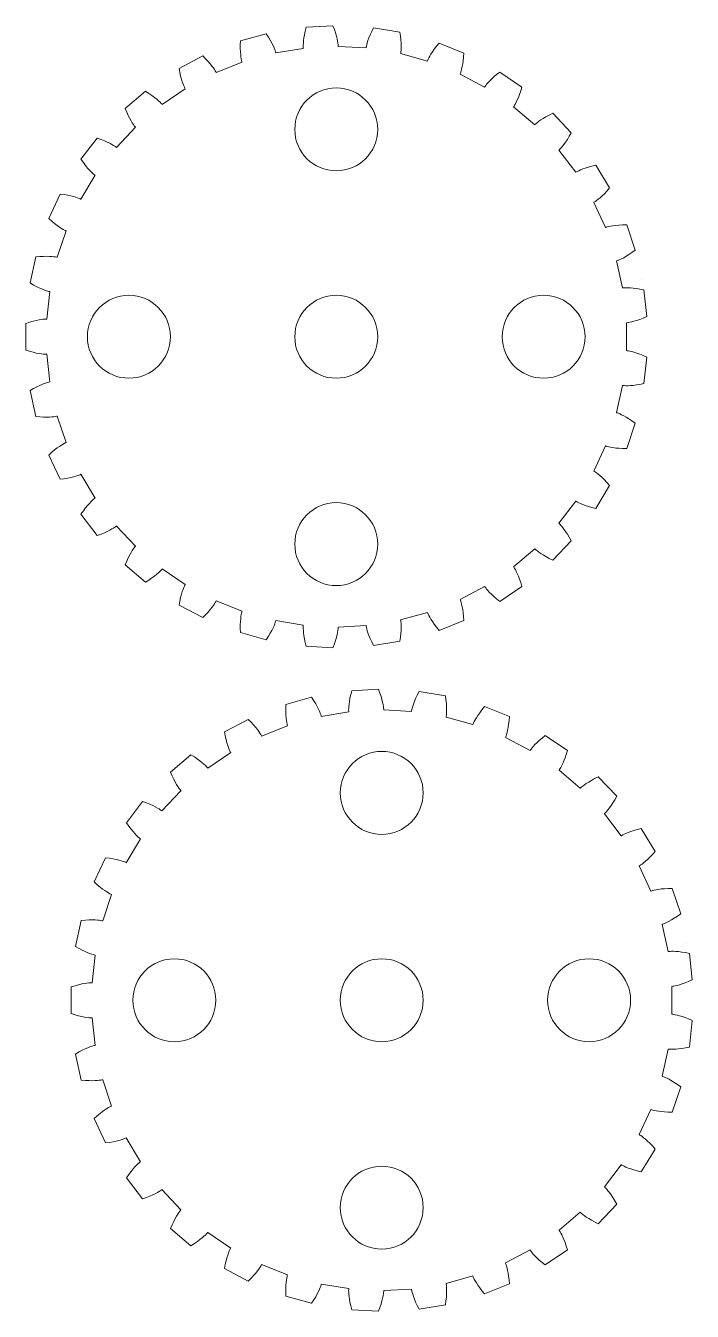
# Model space of a CAD drawing. Extents: x 2 to 290, y 2 to 418.
# Drawn here: x 37.8 to 70, y 55 to 117 of the extents above; entities that cross this region are included whole.
import ezdxf

# ---------------------------------------------------------------- set-up
doc = ezdxf.new("R2010")
doc.units = 0
doc.layers.add('layer 1', color=1, linetype='Continuous', lineweight=0)

msp = doc.modelspace()

# ---------------------------------------------------------------- linework, layer by layer
at = {"layer": 'layer 1', "lineweight": 0}
for p, q in [((49.429, 116.612), (48.187, 116.267)), ((49.536, 116.447), (49.429, 116.612)), ((49.429, 116.612), (49.429, 116.612)), ((51.249, 116.414), (51.276, 116.567)), ((51.276, 116.567), (51.313, 116.739)), ((51.313, 116.739), (51.362, 116.929)), ((52.65, 116.999), (51.362, 116.929)), ((51.362, 116.929), (51.362, 116.929)), ((52.719, 116.815), (52.65, 116.999)), ((52.65, 116.999), (52.65, 116.999)), ((52.774, 116.648), (52.719, 116.815)), ((52.818, 116.499), (52.774, 116.648)), ((54.384, 116.414), (54.444, 116.557)), ((54.444, 116.557), (54.517, 116.717)), ((54.517, 116.717), (54.606, 116.893)), ((54.606, 116.893), (54.606, 116.893)), ((55.878, 116.684), (54.606, 116.893)), ((55.906, 116.49), (55.878, 116.684)), ((55.878, 116.684), (55.878, 116.684)), ((48.18, 116.071), (48.187, 116.267)), ((48.181, 115.895), (48.18, 116.071)), ((48.187, 116.267), (48.187, 116.267)), ((49.626, 116.296), (49.536, 116.447)), ((49.701, 116.16), (49.626, 116.296)), ((49.761, 116.039), (49.701, 116.16)), ((49.807, 115.935), (49.761, 116.039)), ((51.213, 116.001), (51.214, 116.074)), ((51.214, 115.95), (51.213, 116.001)), ((51.214, 116.074), (51.22, 116.167)), ((51.216, 115.918), (51.214, 115.95)), ((51.22, 116.167), (51.231, 116.28)), ((51.231, 116.28), (51.249, 116.414)), ((52.85, 116.368), (52.818, 116.499)), ((52.874, 116.256), (52.85, 116.368)), ((52.889, 116.165), (52.874, 116.256)), ((52.898, 116.093), (52.889, 116.165)), ((52.903, 116.041), (52.898, 116.093)), ((52.905, 116.01), (52.903, 116.041)), ((52.905, 116), (52.905, 116.01)), ((54.244, 115.927), (52.905, 116)), ((54.244, 115.927), (54.245, 115.937)), ((54.245, 115.937), (54.25, 115.968)), ((54.25, 115.968), (54.26, 116.019)), ((54.26, 116.019), (54.277, 116.089)), ((54.277, 116.089), (54.303, 116.179)), ((54.303, 116.179), (54.338, 116.287)), ((54.338, 116.287), (54.384, 116.414)), ((55.924, 116.315), (55.906, 116.49)), ((55.934, 116.16), (55.924, 116.315)), ((55.938, 116.025), (55.934, 116.16)), ((55.937, 115.911), (55.938, 116.025)), ((57.535, 115.867), (57.641, 116.008)), ((57.641, 116.008), (57.765, 116.16)), ((57.765, 116.16), (57.765, 116.16)), ((58.963, 115.683), (57.765, 116.16)), ((46.367, 115.542), (45.228, 114.939)), ((46.507, 115.404), (46.367, 115.542)), ((46.367, 115.542), (46.367, 115.542)), ((46.628, 115.276), (46.507, 115.404)), ((48.188, 115.74), (48.181, 115.895)), ((48.198, 115.605), (48.188, 115.74)), ((48.212, 115.492), (48.198, 115.605)), ((48.227, 115.4), (48.212, 115.492)), ((48.241, 115.329), (48.227, 115.4)), ((48.253, 115.279), (48.241, 115.329)), ((49.842, 115.849), (49.807, 115.935)), ((49.867, 115.781), (49.842, 115.849)), ((49.883, 115.731), (49.867, 115.781)), ((49.891, 115.701), (49.883, 115.731)), ((49.893, 115.691), (49.891, 115.701)), ((51.216, 115.908), (49.893, 115.691)), ((51.216, 115.908), (51.216, 115.918)), ((55.912, 115.654), (55.914, 115.664)), ((57.204, 115.295), (55.912, 115.654)), ((55.914, 115.664), (55.92, 115.694)), ((55.92, 115.694), (55.926, 115.746)), ((55.926, 115.746), (55.932, 115.818)), ((55.932, 115.818), (55.937, 115.911)), ((57.208, 115.305), (57.219, 115.334)), ((57.219, 115.334), (57.24, 115.381)), ((57.24, 115.381), (57.272, 115.446)), ((57.272, 115.446), (57.316, 115.528)), ((57.316, 115.528), (57.374, 115.626)), ((57.374, 115.626), (57.446, 115.74)), ((57.446, 115.74), (57.535, 115.867)), ((58.929, 115.312), (58.948, 115.487)), ((58.948, 115.487), (58.963, 115.683)), ((58.963, 115.683), (58.963, 115.683)), ((45.264, 114.745), (45.228, 114.939)), ((45.228, 114.939), (45.228, 114.939)), ((45.302, 114.573), (45.264, 114.745)), ((46.73, 115.159), (46.628, 115.276)), ((46.814, 115.054), (46.73, 115.159)), ((46.882, 114.962), (46.814, 115.054)), ((46.935, 114.886), (46.882, 114.962)), ((46.974, 114.824), (46.935, 114.886)), ((46.999, 114.779), (46.974, 114.824)), ((47.014, 114.752), (46.999, 114.779)), ((47.019, 114.743), (47.014, 114.752)), ((48.264, 115.239), (47.019, 114.743)), ((48.261, 115.249), (48.253, 115.279)), ((48.264, 115.239), (48.261, 115.249)), ((57.204, 115.295), (57.208, 115.305)), ((58.779, 114.678), (58.791, 114.707)), ((58.791, 114.707), (58.808, 114.756)), ((58.808, 114.756), (58.83, 114.825)), ((58.83, 114.825), (58.854, 114.915)), ((58.854, 114.915), (58.88, 115.026)), ((58.88, 115.026), (58.905, 115.158)), ((58.905, 115.158), (58.929, 115.312)), ((60.54, 114.643), (60.694, 114.766)), ((60.694, 114.766), (60.694, 114.766)), ((61.761, 114.042), (60.694, 114.766)), ((45.342, 114.423), (45.302, 114.573)), ((45.382, 114.294), (45.342, 114.423)), ((45.419, 114.187), (45.382, 114.294)), ((45.453, 114.1), (45.419, 114.187)), ((45.482, 114.034), (45.453, 114.1)), ((58.775, 114.669), (58.779, 114.678)), ((59.96, 114.041), (58.775, 114.669)), ((59.983, 114.075), (60.013, 114.117)), ((60.013, 114.117), (60.058, 114.174)), ((60.058, 114.174), (60.119, 114.245)), ((60.119, 114.245), (60.197, 114.328)), ((60.197, 114.328), (60.292, 114.423)), ((60.292, 114.423), (60.406, 114.529)), ((60.406, 114.529), (60.54, 114.643)), ((43.607, 113.839), (42.624, 113.005)), ((43.773, 113.734), (43.607, 113.839)), ((43.607, 113.839), (43.607, 113.839)), ((43.919, 113.635), (43.773, 113.734)), ((44.043, 113.542), (43.919, 113.635)), ((44.148, 113.458), (44.043, 113.542)), ((44.234, 113.383), (44.148, 113.458)), ((45.525, 113.951), (44.415, 113.198)), ((45.505, 113.987), (45.482, 114.034)), ((45.519, 113.96), (45.505, 113.987)), ((45.525, 113.951), (45.519, 113.96)), ((59.96, 114.041), (59.965, 114.05)), ((59.965, 114.05), (59.983, 114.075)), ((61.539, 113.418), (61.592, 113.542)), ((61.592, 113.542), (61.648, 113.687)), ((61.648, 113.687), (61.704, 113.854)), ((61.704, 113.854), (61.761, 114.042)), ((61.761, 114.042), (61.761, 114.042)), ((42.701, 112.823), (42.624, 113.005)), ((42.624, 113.005), (42.624, 113.005)), ((44.302, 113.32), (44.234, 113.383)), ((44.353, 113.268), (44.302, 113.32)), ((44.388, 113.23), (44.353, 113.268)), ((44.408, 113.206), (44.388, 113.23)), ((44.415, 113.198), (44.408, 113.206)), ((61.359, 113.092), (61.365, 113.1)), ((62.381, 112.224), (61.359, 113.092)), ((61.365, 113.1), (61.383, 113.126)), ((61.383, 113.126), (61.41, 113.17)), ((61.41, 113.17), (61.446, 113.233)), ((61.446, 113.233), (61.49, 113.315)), ((61.49, 113.315), (61.539, 113.418)), ((42.775, 112.664), (42.701, 112.823)), ((42.846, 112.526), (42.775, 112.664)), ((42.913, 112.408), (42.846, 112.526)), ((42.972, 112.311), (42.913, 112.408)), ((43.024, 112.234), (42.972, 112.311)), ((43.067, 112.175), (43.024, 112.234)), ((62.381, 112.224), (62.388, 112.231)), ((62.388, 112.231), (62.411, 112.253)), ((62.411, 112.253), (62.45, 112.287)), ((62.45, 112.287), (62.506, 112.333)), ((62.506, 112.333), (62.581, 112.389)), ((62.581, 112.389), (62.674, 112.454)), ((62.674, 112.454), (62.788, 112.526)), ((62.788, 112.526), (62.922, 112.605)), ((62.922, 112.605), (63.077, 112.688)), ((63.077, 112.688), (63.254, 112.774)), ((63.254, 112.774), (63.254, 112.774)), ((64.14, 111.838), (63.254, 112.774)), ((43.126, 112.103), (42.204, 111.13)), ((43.099, 112.135), (43.067, 112.175)), ((43.119, 112.111), (43.099, 112.135)), ((43.126, 112.103), (43.119, 112.111)), ((63.953, 111.516), (64.045, 111.666)), ((64.045, 111.666), (64.14, 111.838)), ((64.14, 111.838), (64.14, 111.838)), ((41.277, 111.582), (40.497, 110.556)), ((41.462, 111.516), (41.277, 111.582)), ((41.277, 111.582), (41.277, 111.582)), ((41.625, 111.45), (41.462, 111.516)), ((41.767, 111.386), (41.625, 111.45)), ((41.888, 111.327), (41.767, 111.386)), ((41.988, 111.272), (41.888, 111.327)), ((42.068, 111.225), (41.988, 111.272)), ((42.129, 111.185), (42.068, 111.225)), ((42.171, 111.155), (42.129, 111.185)), ((42.196, 111.137), (42.171, 111.155)), ((42.204, 111.13), (42.196, 111.137)), ((63.544, 110.996), (63.552, 111.003)), ((64.355, 109.929), (63.544, 110.996)), ((63.552, 111.003), (63.574, 111.025)), ((63.574, 111.025), (63.611, 111.062)), ((63.611, 111.062), (63.659, 111.115)), ((63.659, 111.115), (63.719, 111.187)), ((63.719, 111.187), (63.789, 111.277)), ((63.789, 111.277), (63.868, 111.386)), ((63.868, 111.386), (63.953, 111.516)), ((40.61, 110.395), (40.497, 110.556)), ((40.497, 110.556), (40.497, 110.556)), ((40.718, 110.256), (40.61, 110.395)), ((41.181, 109.784), (40.489, 108.635)), ((40.817, 110.136), (40.718, 110.256)), ((40.907, 110.036), (40.817, 110.136)), ((40.986, 109.954), (40.907, 110.036)), ((41.053, 109.89), (40.986, 109.954)), ((41.107, 109.841), (41.053, 109.89)), ((41.147, 109.809), (41.107, 109.841)), ((41.172, 109.79), (41.147, 109.809)), ((41.181, 109.784), (41.172, 109.79)), ((64.355, 109.929), (64.364, 109.935)), ((64.364, 109.935), (64.391, 109.951)), ((64.391, 109.951), (64.436, 109.976)), ((64.436, 109.976), (64.501, 110.008)), ((64.501, 110.008), (64.586, 110.047)), ((64.586, 110.047), (64.691, 110.09)), ((64.691, 110.09), (64.817, 110.137)), ((64.817, 110.137), (64.965, 110.185)), ((64.965, 110.185), (65.135, 110.232)), ((65.135, 110.232), (65.326, 110.278)), ((65.326, 110.278), (65.326, 110.278)), ((65.991, 109.174), (65.326, 110.278)), ((65.86, 109.026), (65.991, 109.174)), ((65.991, 109.174), (65.991, 109.174)), ((39.487, 108.877), (38.946, 107.708)), ((39.682, 108.852), (39.487, 108.877)), ((39.487, 108.877), (39.487, 108.877)), ((39.856, 108.823), (39.682, 108.852)), ((40.008, 108.792), (39.856, 108.823)), ((40.138, 108.759), (40.008, 108.792)), ((40.248, 108.728), (40.138, 108.759)), ((40.336, 108.698), (40.248, 108.728)), ((40.404, 108.673), (40.336, 108.698)), ((40.452, 108.653), (40.404, 108.673)), ((40.48, 108.64), (40.452, 108.653)), ((40.489, 108.635), (40.48, 108.64)), ((65.236, 108.485), (65.263, 108.501)), ((65.263, 108.501), (65.306, 108.529)), ((65.306, 108.529), (65.365, 108.571)), ((65.365, 108.571), (65.439, 108.628)), ((65.439, 108.628), (65.527, 108.701)), ((65.527, 108.701), (65.627, 108.791)), ((65.627, 108.791), (65.739, 108.899)), ((65.739, 108.899), (65.86, 109.026)), ((65.227, 108.48), (65.236, 108.485)), ((65.79, 107.263), (65.227, 108.48)), ((39.091, 107.575), (38.946, 107.708)), ((38.946, 107.708), (38.946, 107.708)), ((39.226, 107.462), (39.091, 107.575)), ((39.348, 107.366), (39.226, 107.462)), ((39.458, 107.288), (39.348, 107.366)), ((39.553, 107.225), (39.458, 107.288)), ((65.79, 107.263), (65.8, 107.267)), ((65.8, 107.267), (65.829, 107.277)), ((65.829, 107.277), (65.879, 107.292)), ((65.879, 107.292), (65.949, 107.31)), ((65.949, 107.31), (66.04, 107.329)), ((66.04, 107.329), (66.153, 107.349)), ((66.153, 107.349), (66.286, 107.367)), ((66.286, 107.367), (66.441, 107.382)), ((66.441, 107.382), (66.616, 107.392)), ((66.616, 107.392), (66.813, 107.396)), ((66.813, 107.396), (66.813, 107.396)), ((67.225, 106.174), (66.813, 107.396)), ((39.779, 107.1), (39.351, 105.83)), ((39.632, 107.176), (39.553, 107.225)), ((39.695, 107.141), (39.632, 107.176)), ((39.742, 107.117), (39.695, 107.141)), ((39.77, 107.104), (39.742, 107.117)), ((39.779, 107.1), (39.77, 107.104)), ((66.92, 105.96), (67.066, 106.058)), ((67.066, 106.058), (67.225, 106.174)), ((67.225, 106.174), (67.225, 106.174)), ((38.32, 105.851), (38.043, 104.592)), ((38.516, 105.868), (38.32, 105.851)), ((38.32, 105.851), (38.32, 105.851)), ((38.692, 105.877), (38.516, 105.868)), ((38.847, 105.879), (38.692, 105.877)), ((38.982, 105.876), (38.847, 105.879)), ((39.096, 105.868), (38.982, 105.876)), ((39.188, 105.859), (39.096, 105.868)), ((39.26, 105.848), (39.188, 105.859)), ((39.311, 105.839), (39.26, 105.848)), ((39.341, 105.832), (39.311, 105.839)), ((39.351, 105.83), (39.341, 105.832)), ((66.33, 105.661), (66.34, 105.664)), ((66.618, 104.351), (66.33, 105.661)), ((66.34, 105.664), (66.37, 105.674)), ((66.37, 105.674), (66.418, 105.692)), ((66.418, 105.692), (66.485, 105.72)), ((66.485, 105.72), (66.569, 105.76)), ((66.569, 105.76), (66.67, 105.812)), ((66.67, 105.812), (66.788, 105.878)), ((66.788, 105.878), (66.92, 105.96)), ((38.214, 104.494), (38.043, 104.592)), ((38.043, 104.592), (38.043, 104.592)), ((38.369, 104.412), (38.214, 104.494)), ((38.51, 104.345), (38.369, 104.412)), ((38.633, 104.292), (38.51, 104.345)), ((38.74, 104.251), (38.633, 104.292)), ((38.828, 104.221), (38.74, 104.251)), ((38.897, 104.2), (38.828, 104.221)), ((38.988, 104.178), (38.843, 102.845)), ((38.947, 104.187), (38.897, 104.2)), ((38.978, 104.18), (38.947, 104.187)), ((38.988, 104.178), (38.978, 104.18)), ((66.618, 104.351), (66.629, 104.353)), ((66.629, 104.353), (66.66, 104.356)), ((66.66, 104.356), (66.711, 104.36)), ((66.711, 104.36), (66.784, 104.362)), ((66.784, 104.362), (66.877, 104.362)), ((66.877, 104.362), (66.991, 104.357)), ((66.991, 104.357), (67.125, 104.346)), ((67.125, 104.346), (67.279, 104.327)), ((67.279, 104.327), (67.453, 104.3)), ((67.453, 104.3), (67.646, 104.261)), ((67.521, 104.757), (67.521, 104.757)), ((67.646, 104.261), (67.646, 104.261)), ((67.785, 102.98), (67.646, 104.261)), ((67.605, 102.9), (67.785, 102.98)), ((67.785, 102.98), (67.785, 102.98)), ((38.019, 102.704), (37.831, 102.645)), ((37.831, 102.645), (37.831, 102.645)), ((37.831, 102.645), (37.831, 101.355)), ((38.189, 102.75), (38.019, 102.704)), ((38.34, 102.785), (38.189, 102.75)), ((38.472, 102.811), (38.34, 102.785)), ((38.585, 102.828), (38.472, 102.811)), ((38.677, 102.839), (38.585, 102.828)), ((38.75, 102.844), (38.677, 102.839)), ((38.801, 102.846), (38.75, 102.844)), ((38.832, 102.846), (38.801, 102.846)), ((38.843, 102.845), (38.832, 102.846)), ((66.801, 102.67), (66.812, 102.671)), ((66.801, 101.33), (66.801, 102.67)), ((66.812, 102.671), (66.842, 102.674)), ((66.842, 102.674), (66.894, 102.682)), ((66.876, 102.561), (66.876, 102.561)), ((66.894, 102.682), (66.965, 102.695)), ((66.965, 102.695), (67.056, 102.716)), ((67.056, 102.716), (67.166, 102.745)), ((67.166, 102.745), (67.295, 102.785)), ((67.295, 102.785), (67.441, 102.836)), ((67.441, 102.836), (67.605, 102.9)), ((38.019, 101.296), (37.831, 101.355)), ((37.831, 101.355), (37.831, 101.355)), ((38.189, 101.25), (38.019, 101.296)), ((38.34, 101.215), (38.189, 101.25)), ((38.472, 101.189), (38.34, 101.215)), ((38.585, 101.172), (38.472, 101.189)), ((38.677, 101.161), (38.585, 101.172)), ((38.75, 101.156), (38.677, 101.161)), ((38.801, 101.154), (38.75, 101.156)), ((38.832, 101.154), (38.801, 101.154)), ((38.843, 101.155), (38.832, 101.154)), ((38.843, 101.155), (38.988, 99.822)), ((66.801, 101.33), (66.812, 101.329)), ((66.812, 101.329), (66.842, 101.326)), ((66.842, 101.326), (66.894, 101.318)), ((66.876, 101.439), (66.876, 101.439)), ((66.894, 101.318), (66.965, 101.305)), ((66.965, 101.305), (67.056, 101.284)), ((67.056, 101.284), (67.166, 101.255)), ((67.166, 101.255), (67.295, 101.215)), ((67.295, 101.215), (67.441, 101.164)), ((67.441, 101.164), (67.605, 101.1)), ((67.605, 101.1), (67.785, 101.02)), ((67.646, 99.739), (67.785, 101.02)), ((67.785, 101.02), (67.785, 101.02)), ((38.978, 99.82), (38.947, 99.813)), ((38.988, 99.822), (38.978, 99.82)), ((38.214, 99.506), (38.043, 99.408)), ((38.043, 99.408), (38.043, 99.408)), ((38.043, 99.408), (38.32, 98.149)), ((38.369, 99.588), (38.214, 99.506)), ((38.51, 99.655), (38.369, 99.588)), ((38.633, 99.708), (38.51, 99.655)), ((38.74, 99.749), (38.633, 99.708)), ((38.828, 99.779), (38.74, 99.749)), ((38.897, 99.8), (38.828, 99.779)), ((38.947, 99.813), (38.897, 99.8)), ((66.33, 98.339), (66.618, 99.649)), ((66.618, 99.649), (66.629, 99.647)), ((66.629, 99.647), (66.66, 99.644)), ((66.66, 99.644), (66.711, 99.64)), ((66.711, 99.64), (66.784, 99.638)), ((66.784, 99.638), (66.877, 99.638)), ((66.877, 99.638), (66.991, 99.643)), ((66.991, 99.643), (67.125, 99.654)), ((67.125, 99.654), (67.279, 99.673)), ((67.279, 99.673), (67.453, 99.7)), ((67.453, 99.7), (67.646, 99.739)), ((67.646, 99.739), (67.646, 99.739)), ((38.516, 98.132), (38.32, 98.149)), ((38.32, 98.149), (38.32, 98.149)), ((38.692, 98.123), (38.516, 98.132)), ((38.847, 98.121), (38.692, 98.123)), ((38.982, 98.124), (38.847, 98.121)), ((39.096, 98.132), (38.982, 98.124)), ((39.188, 98.141), (39.096, 98.132)), ((39.26, 98.152), (39.188, 98.141)), ((39.311, 98.161), (39.26, 98.152)), ((39.341, 98.168), (39.311, 98.161)), ((39.351, 98.17), (39.341, 98.168)), ((39.351, 98.17), (39.779, 96.9)), ((66.33, 98.339), (66.34, 98.336)), ((66.34, 98.336), (66.37, 98.326)), ((66.37, 98.326), (66.418, 98.308)), ((66.418, 98.308), (66.485, 98.28)), ((66.485, 98.28), (66.569, 98.24)), ((66.569, 98.24), (66.67, 98.188)), ((66.67, 98.188), (66.788, 98.122)), ((66.788, 98.122), (66.92, 98.04)), ((66.92, 98.04), (67.066, 97.942)), ((66.813, 96.604), (67.225, 97.826)), ((67.066, 97.942), (67.225, 97.826)), ((67.225, 97.826), (67.225, 97.826)), ((39.553, 96.775), (39.458, 96.712)), ((39.632, 96.824), (39.553, 96.775)), ((39.695, 96.859), (39.632, 96.824)), ((39.742, 96.883), (39.695, 96.859)), ((39.77, 96.896), (39.742, 96.883)), ((39.779, 96.9), (39.77, 96.896)), ((65.227, 95.52), (65.79, 96.737)), ((65.79, 96.737), (65.8, 96.733)), ((65.8, 96.733), (65.829, 96.723)), ((65.829, 96.723), (65.879, 96.708)), ((39.091, 96.425), (38.946, 96.292)), ((38.946, 96.292), (38.946, 96.292)), ((38.946, 96.292), (39.487, 95.123)), ((39.226, 96.538), (39.091, 96.425)), ((39.348, 96.634), (39.226, 96.538)), ((39.458, 96.712), (39.348, 96.634)), ((65.879, 96.708), (65.949, 96.69)), ((65.949, 96.69), (66.04, 96.671)), ((66.04, 96.671), (66.153, 96.651)), ((66.153, 96.651), (66.286, 96.633)), ((66.286, 96.633), (66.441, 96.618)), ((66.441, 96.618), (66.616, 96.608)), ((66.616, 96.608), (66.813, 96.604)), ((66.813, 96.604), (66.813, 96.604)), ((65.227, 95.52), (65.236, 95.515)), ((65.236, 95.515), (65.263, 95.499)), ((65.263, 95.499), (65.306, 95.471)), ((39.682, 95.148), (39.487, 95.123)), ((39.487, 95.123), (39.487, 95.123)), ((39.856, 95.177), (39.682, 95.148)), ((40.008, 95.208), (39.856, 95.177)), ((40.138, 95.241), (40.008, 95.208)), ((40.248, 95.272), (40.138, 95.241)), ((40.336, 95.302), (40.248, 95.272)), ((40.404, 95.327), (40.336, 95.302)), ((40.452, 95.347), (40.404, 95.327)), ((40.48, 95.36), (40.452, 95.347)), ((40.489, 95.365), (40.48, 95.36)), ((40.489, 95.365), (41.181, 94.216)), ((65.306, 95.471), (65.365, 95.429)), ((65.365, 95.429), (65.439, 95.372)), ((65.439, 95.372), (65.527, 95.299)), ((65.527, 95.299), (65.627, 95.209)), ((65.627, 95.209), (65.739, 95.101)), ((65.739, 95.101), (65.86, 94.974)), ((65.86, 94.974), (65.991, 94.826)), ((65.326, 93.722), (65.991, 94.826)), ((65.991, 94.826), (65.991, 94.826)), ((40.718, 93.744), (40.61, 93.605)), ((40.817, 93.864), (40.718, 93.744)), ((40.907, 93.964), (40.817, 93.864)), ((40.986, 94.046), (40.907, 93.964)), ((41.053, 94.11), (40.986, 94.046)), ((41.107, 94.159), (41.053, 94.11)), ((41.147, 94.191), (41.107, 94.159)), ((41.172, 94.21), (41.147, 94.191)), ((41.181, 94.216), (41.172, 94.21)), ((63.544, 93.004), (64.355, 94.071)), ((64.355, 94.071), (64.364, 94.065)), ((64.364, 94.065), (64.391, 94.049)), ((64.391, 94.049), (64.436, 94.024)), ((64.436, 94.024), (64.501, 93.992)), ((64.501, 93.992), (64.586, 93.953)), ((64.586, 93.953), (64.691, 93.91)), ((64.691, 93.91), (64.817, 93.863)), ((64.817, 93.863), (64.965, 93.815)), ((64.965, 93.815), (65.135, 93.768)), ((65.135, 93.768), (65.326, 93.722)), ((65.326, 93.722), (65.326, 93.722)), ((40.61, 93.605), (40.497, 93.444)), ((40.497, 93.444), (40.497, 93.444)), ((40.497, 93.444), (41.277, 92.418)), ((63.544, 93.004), (63.552, 92.997)), ((41.462, 92.484), (41.277, 92.418)), ((41.277, 92.418), (41.277, 92.418)), ((41.625, 92.55), (41.462, 92.484)), ((41.767, 92.614), (41.625, 92.55)), ((41.888, 92.673), (41.767, 92.614)), ((41.988, 92.728), (41.888, 92.673)), ((42.068, 92.775), (41.988, 92.728)), ((42.129, 92.815), (42.068, 92.775)), ((42.171, 92.845), (42.129, 92.815)), ((42.196, 92.863), (42.171, 92.845)), ((42.204, 92.87), (42.196, 92.863)), ((42.204, 92.87), (43.126, 91.897)), ((63.552, 92.997), (63.574, 92.975)), ((63.574, 92.975), (63.611, 92.938)), ((63.611, 92.938), (63.659, 92.885)), ((63.659, 92.885), (63.719, 92.813)), ((63.719, 92.813), (63.789, 92.723)), ((63.789, 92.723), (63.868, 92.614)), ((63.868, 92.614), (63.953, 92.484)), ((63.953, 92.484), (64.045, 92.334)), ((43.024, 91.766), (42.972, 91.689)), ((43.067, 91.825), (43.024, 91.766)), ((43.099, 91.865), (43.067, 91.825)), ((43.119, 91.889), (43.099, 91.865)), ((43.126, 91.897), (43.119, 91.889)), ((61.359, 90.908), (62.381, 91.776)), ((62.381, 91.776), (62.388, 91.769)), ((62.388, 91.769), (62.411, 91.747)), ((63.254, 91.226), (64.14, 92.162)), ((64.045, 92.334), (64.14, 92.162)), ((64.14, 92.162), (64.14, 92.162)), ((42.701, 91.177), (42.624, 90.995)), ((42.775, 91.336), (42.701, 91.177)), ((42.846, 91.474), (42.775, 91.336)), ((42.913, 91.592), (42.846, 91.474)), ((42.972, 91.689), (42.913, 91.592)), ((62.411, 91.747), (62.45, 91.713)), ((62.45, 91.713), (62.506, 91.667)), ((62.506, 91.667), (62.581, 91.611)), ((62.581, 91.611), (62.674, 91.546)), ((62.674, 91.546), (62.788, 91.474)), ((62.788, 91.474), (62.922, 91.395)), ((62.922, 91.395), (63.077, 91.312)), ((63.077, 91.312), (63.254, 91.226)), ((63.254, 91.226), (63.254, 91.226)), ((42.624, 90.995), (42.624, 90.995)), ((42.624, 90.995), (43.607, 90.161)), ((44.148, 90.542), (44.043, 90.458)), ((44.234, 90.617), (44.148, 90.542)), ((44.302, 90.68), (44.234, 90.617)), ((44.353, 90.732), (44.302, 90.68)), ((44.388, 90.77), (44.353, 90.732)), ((44.408, 90.794), (44.388, 90.77)), ((44.415, 90.802), (44.408, 90.794)), ((44.415, 90.802), (45.525, 90.049)), ((61.359, 90.908), (61.365, 90.9)), ((61.365, 90.9), (61.383, 90.874)), ((61.383, 90.874), (61.41, 90.83)), ((61.41, 90.83), (61.446, 90.767)), ((61.446, 90.767), (61.49, 90.685)), ((61.49, 90.685), (61.539, 90.582)), ((61.539, 90.582), (61.592, 90.458)), ((43.773, 90.266), (43.607, 90.161)), ((43.607, 90.161), (43.607, 90.161)), ((43.919, 90.365), (43.773, 90.266)), ((44.043, 90.458), (43.919, 90.365)), ((45.453, 89.9), (45.419, 89.813)), ((45.482, 89.966), (45.453, 89.9)), ((45.505, 90.013), (45.482, 89.966)), ((45.519, 90.04), (45.505, 90.013)), ((45.525, 90.049), (45.519, 90.04)), ((58.775, 89.331), (59.96, 89.959)), ((59.96, 89.959), (59.965, 89.95)), ((59.965, 89.95), (59.983, 89.925)), ((59.983, 89.925), (60.013, 89.883)), ((60.694, 89.234), (61.761, 89.958)), ((61.592, 90.458), (61.648, 90.313)), ((61.648, 90.313), (61.704, 90.146)), ((61.704, 90.146), (61.761, 89.958)), ((61.761, 89.958), (61.761, 89.958)), ((45.302, 89.427), (45.264, 89.255)), ((45.342, 89.577), (45.302, 89.427)), ((45.382, 89.706), (45.342, 89.577)), ((45.419, 89.813), (45.382, 89.706)), ((58.775, 89.331), (58.779, 89.322)), ((58.779, 89.322), (58.791, 89.293)), ((58.791, 89.293), (58.808, 89.244)), ((60.013, 89.883), (60.058, 89.826)), ((60.058, 89.826), (60.119, 89.755)), ((60.119, 89.755), (60.197, 89.672)), ((60.197, 89.672), (60.292, 89.577)), ((60.292, 89.577), (60.406, 89.471)), ((60.406, 89.471), (60.54, 89.357)), ((60.54, 89.357), (60.694, 89.234)), ((45.264, 89.255), (45.228, 89.061)), ((45.228, 89.061), (45.228, 89.061)), ((45.228, 89.061), (46.367, 88.458)), ((46.628, 88.724), (46.507, 88.596)), ((46.73, 88.841), (46.628, 88.724)), ((46.814, 88.946), (46.73, 88.841)), ((46.882, 89.038), (46.814, 88.946)), ((46.935, 89.114), (46.882, 89.038)), ((46.974, 89.176), (46.935, 89.114)), ((46.999, 89.221), (46.974, 89.176)), ((47.014, 89.248), (46.999, 89.221)), ((47.019, 89.257), (47.014, 89.248)), ((47.019, 89.257), (48.264, 88.761)), ((48.241, 88.671), (48.227, 88.6)), ((48.253, 88.721), (48.241, 88.671)), ((48.261, 88.751), (48.253, 88.721)), ((48.264, 88.761), (48.261, 88.751)), ((55.912, 88.346), (57.204, 88.705)), ((57.204, 88.705), (57.208, 88.695)), ((57.208, 88.695), (57.219, 88.666)), ((57.219, 88.666), (57.24, 88.619)), ((58.808, 89.244), (58.83, 89.175)), ((58.83, 89.175), (58.854, 89.085)), ((58.854, 89.085), (58.88, 88.974)), ((58.88, 88.974), (58.905, 88.842)), ((58.905, 88.842), (58.929, 88.688)), ((58.929, 88.688), (58.948, 88.513)), ((60.694, 89.234), (60.694, 89.234)), ((46.507, 88.596), (46.367, 88.458)), ((46.367, 88.458), (46.367, 88.458)), ((48.181, 88.105), (48.18, 87.929)), ((48.188, 88.26), (48.181, 88.105)), ((48.198, 88.395), (48.188, 88.26)), ((48.212, 88.508), (48.198, 88.395)), ((48.227, 88.6), (48.212, 88.508)), ((49.807, 88.065), (49.761, 87.961)), ((49.842, 88.151), (49.807, 88.065)), ((49.867, 88.219), (49.842, 88.151)), ((49.883, 88.269), (49.867, 88.219)), ((49.891, 88.299), (49.883, 88.269)), ((49.893, 88.309), (49.891, 88.299)), ((49.893, 88.309), (51.216, 88.092)), ((51.214, 88.05), (51.213, 87.999)), ((51.216, 88.082), (51.214, 88.05)), ((51.216, 88.092), (51.216, 88.082)), ((52.905, 88), (54.244, 88.073)), ((54.244, 88.073), (54.245, 88.063)), ((54.245, 88.063), (54.25, 88.032)), ((55.912, 88.346), (55.914, 88.336)), ((55.914, 88.336), (55.92, 88.306)), ((55.92, 88.306), (55.926, 88.254)), ((55.926, 88.254), (55.932, 88.182)), ((55.932, 88.182), (55.937, 88.089)), ((55.937, 88.089), (55.938, 87.975)), ((57.24, 88.619), (57.272, 88.554)), ((57.272, 88.554), (57.316, 88.472)), ((57.316, 88.472), (57.374, 88.374)), ((57.374, 88.374), (57.446, 88.26)), ((57.446, 88.26), (57.535, 88.133)), ((57.535, 88.133), (57.641, 87.992)), ((57.765, 87.84), (58.963, 88.317)), ((58.948, 88.513), (58.963, 88.317)), ((58.963, 88.317), (58.963, 88.317)), ((48.18, 87.929), (48.187, 87.733)), ((48.187, 87.733), (48.187, 87.733)), ((48.187, 87.733), (49.429, 87.388)), ((49.536, 87.553), (49.429, 87.388)), ((49.626, 87.704), (49.536, 87.553)), ((49.701, 87.84), (49.626, 87.704)), ((49.761, 87.961), (49.701, 87.84)), ((51.213, 87.999), (51.214, 87.926)), ((51.214, 87.926), (51.22, 87.833)), ((51.22, 87.833), (51.231, 87.72)), ((51.231, 87.72), (51.249, 87.586)), ((51.249, 87.586), (51.276, 87.433)), ((51.276, 87.433), (51.313, 87.261)), ((52.818, 87.501), (52.774, 87.352)), ((52.85, 87.632), (52.818, 87.501)), ((52.874, 87.744), (52.85, 87.632)), ((52.889, 87.835), (52.874, 87.744)), ((52.898, 87.907), (52.889, 87.835)), ((52.903, 87.959), (52.898, 87.907)), ((52.905, 87.99), (52.903, 87.959)), ((52.905, 88), (52.905, 87.99)), ((54.25, 88.032), (54.26, 87.981)), ((54.26, 87.981), (54.277, 87.911)), ((54.277, 87.911), (54.303, 87.821)), ((54.303, 87.821), (54.338, 87.713)), ((54.338, 87.713), (54.384, 87.586)), ((54.384, 87.586), (54.444, 87.443)), ((54.444, 87.443), (54.517, 87.283)), ((55.906, 87.51), (55.878, 87.316)), ((55.924, 87.685), (55.906, 87.51)), ((55.934, 87.84), (55.924, 87.685)), ((55.938, 87.975), (55.934, 87.84)), ((57.641, 87.992), (57.765, 87.84)), ((57.765, 87.84), (57.765, 87.84)), ((49.429, 87.388), (49.429, 87.388)), ((51.313, 87.261), (51.362, 87.071)), ((51.362, 87.071), (51.362, 87.071)), ((51.362, 87.071), (52.65, 87.001)), ((52.719, 87.185), (52.65, 87.001)), ((52.65, 87.001), (52.65, 87.001)), ((52.774, 87.352), (52.719, 87.185)), ((54.517, 87.283), (54.606, 87.107)), ((54.606, 87.107), (55.878, 87.316)), ((54.606, 87.107), (54.606, 87.107)), ((55.878, 87.316), (55.878, 87.316)), ((54.841, 84.999), (53.554, 84.929)), ((54.911, 84.815), (54.841, 84.999)), ((54.841, 84.999), (54.841, 84.999)), ((51.621, 84.612), (50.379, 84.267)), ((51.728, 84.447), (51.621, 84.612)), ((51.621, 84.612), (51.621, 84.612)), ((51.818, 84.296), (51.728, 84.447)), ((53.423, 84.28), (53.441, 84.414)), ((53.441, 84.414), (53.468, 84.567)), ((53.468, 84.567), (53.505, 84.739)), ((53.505, 84.739), (53.554, 84.929)), ((53.554, 84.929), (53.554, 84.929)), ((54.966, 84.648), (54.911, 84.815)), ((55.009, 84.499), (54.966, 84.648)), ((55.042, 84.368), (55.009, 84.499)), ((55.065, 84.256), (55.042, 84.368)), ((56.53, 84.287), (56.576, 84.414)), ((56.576, 84.414), (56.635, 84.557)), ((56.635, 84.557), (56.709, 84.717)), ((56.709, 84.717), (56.798, 84.893)), ((56.798, 84.893), (56.798, 84.893)), ((58.07, 84.684), (56.798, 84.893)), ((58.098, 84.49), (58.07, 84.684)), ((58.07, 84.684), (58.07, 84.684)), ((58.116, 84.315), (58.098, 84.49)), ((50.372, 84.071), (50.379, 84.267)), ((50.373, 83.895), (50.372, 84.071)), ((50.379, 83.74), (50.373, 83.895)), ((50.379, 84.267), (50.379, 84.267)), ((50.39, 83.605), (50.379, 83.74)), ((51.893, 84.16), (51.818, 84.296)), ((51.953, 84.039), (51.893, 84.16)), ((51.999, 83.935), (51.953, 84.039)), ((52.034, 83.849), (51.999, 83.935)), ((52.059, 83.781), (52.034, 83.849)), ((52.074, 83.731), (52.059, 83.781)), ((52.083, 83.701), (52.074, 83.731)), ((52.085, 83.691), (52.083, 83.701)), ((53.408, 83.908), (52.085, 83.691)), ((53.405, 84.001), (53.406, 84.074)), ((53.406, 83.95), (53.405, 84.001)), ((53.406, 84.074), (53.412, 84.167)), ((53.407, 83.918), (53.406, 83.95)), ((53.408, 83.908), (53.407, 83.918)), ((53.412, 84.167), (53.423, 84.28)), ((55.081, 84.165), (55.065, 84.256)), ((55.09, 84.093), (55.081, 84.165)), ((55.095, 84.041), (55.09, 84.093)), ((55.097, 84.01), (55.095, 84.041)), ((55.097, 84), (55.097, 84.01)), ((56.436, 83.927), (55.097, 84)), ((56.436, 83.927), (56.437, 83.937)), ((56.437, 83.937), (56.442, 83.968)), ((56.442, 83.968), (56.452, 84.019)), ((56.452, 84.019), (56.469, 84.089)), ((56.469, 84.089), (56.495, 84.179)), ((56.495, 84.179), (56.53, 84.287)), ((58.111, 83.694), (58.118, 83.746)), ((58.126, 84.16), (58.116, 84.315)), ((58.118, 83.746), (58.124, 83.818)), ((58.124, 83.818), (58.129, 83.911)), ((58.13, 84.025), (58.126, 84.16)), ((58.129, 83.911), (58.13, 84.025)), ((59.566, 83.626), (59.638, 83.74)), ((59.638, 83.74), (59.727, 83.867)), ((59.727, 83.867), (59.833, 84.008)), ((59.833, 84.008), (59.957, 84.16)), ((59.957, 84.16), (59.957, 84.16)), ((61.155, 83.683), (59.957, 84.16)), ((48.559, 83.542), (47.42, 82.939)), ((48.699, 83.404), (48.559, 83.542)), ((48.559, 83.542), (48.559, 83.542)), ((48.82, 83.276), (48.699, 83.404)), ((48.922, 83.159), (48.82, 83.276)), ((49.006, 83.054), (48.922, 83.159)), ((50.456, 83.239), (49.21, 82.743)), ((50.404, 83.492), (50.39, 83.605)), ((50.418, 83.4), (50.404, 83.492)), ((50.432, 83.329), (50.418, 83.4)), ((50.444, 83.279), (50.432, 83.329)), ((50.453, 83.249), (50.444, 83.279)), ((50.456, 83.239), (50.453, 83.249)), ((58.104, 83.654), (58.106, 83.664)), ((59.396, 83.295), (58.104, 83.654)), ((58.106, 83.664), (58.111, 83.694)), ((59.396, 83.295), (59.4, 83.305)), ((59.4, 83.305), (59.411, 83.334)), ((59.411, 83.334), (59.432, 83.381)), ((59.432, 83.381), (59.464, 83.446)), ((59.464, 83.446), (59.508, 83.528)), ((59.508, 83.528), (59.566, 83.626)), ((61.072, 83.026), (61.097, 83.158)), ((61.097, 83.158), (61.121, 83.312)), ((61.121, 83.312), (61.14, 83.487)), ((61.14, 83.487), (61.155, 83.683)), ((61.155, 83.683), (61.155, 83.683)), ((47.456, 82.745), (47.42, 82.939)), ((47.42, 82.939), (47.42, 82.939)), ((47.494, 82.573), (47.456, 82.745)), ((47.534, 82.423), (47.494, 82.573)), ((49.074, 82.962), (49.006, 83.054)), ((49.127, 82.886), (49.074, 82.962)), ((49.165, 82.824), (49.127, 82.886)), ((49.191, 82.779), (49.165, 82.824)), ((49.206, 82.752), (49.191, 82.779)), ((49.21, 82.743), (49.206, 82.752)), ((60.967, 82.669), (60.971, 82.678)), ((62.152, 82.041), (60.967, 82.669)), ((60.971, 82.678), (60.983, 82.707)), ((60.983, 82.707), (61, 82.756)), ((61, 82.756), (61.022, 82.825)), ((61.022, 82.825), (61.046, 82.915)), ((61.046, 82.915), (61.072, 83.026)), ((62.484, 82.423), (62.598, 82.529)), ((62.598, 82.529), (62.731, 82.643)), ((62.731, 82.643), (62.886, 82.766)), ((62.886, 82.766), (62.886, 82.766)), ((63.953, 82.042), (62.886, 82.766)), ((45.798, 81.839), (44.816, 81.005)), ((45.965, 81.734), (45.798, 81.839)), ((45.798, 81.839), (45.798, 81.839)), ((47.716, 81.951), (46.607, 81.198)), ((47.573, 82.294), (47.534, 82.423)), ((47.611, 82.187), (47.573, 82.294)), ((47.645, 82.1), (47.611, 82.187)), ((47.674, 82.034), (47.645, 82.1)), ((47.697, 81.987), (47.674, 82.034)), ((47.711, 81.96), (47.697, 81.987)), ((47.716, 81.951), (47.711, 81.96)), ((62.152, 82.041), (62.157, 82.05)), ((62.157, 82.05), (62.174, 82.075)), ((62.174, 82.075), (62.205, 82.117)), ((62.205, 82.117), (62.25, 82.174)), ((62.25, 82.174), (62.311, 82.245)), ((62.311, 82.245), (62.388, 82.328)), ((62.388, 82.328), (62.484, 82.423)), ((63.839, 81.687), (63.896, 81.854)), ((63.896, 81.854), (63.953, 82.042)), ((63.953, 82.042), (63.953, 82.042)), ((46.11, 81.635), (45.965, 81.734)), ((46.235, 81.542), (46.11, 81.635)), ((46.34, 81.458), (46.235, 81.542)), ((46.426, 81.383), (46.34, 81.458)), ((46.494, 81.32), (46.426, 81.383)), ((46.545, 81.268), (46.494, 81.32)), ((46.58, 81.23), (46.545, 81.268)), ((46.6, 81.206), (46.58, 81.23)), ((63.602, 81.17), (63.638, 81.233)), ((63.638, 81.233), (63.681, 81.315)), ((63.681, 81.315), (63.73, 81.418)), ((63.73, 81.418), (63.784, 81.542)), ((63.784, 81.542), (63.839, 81.687)), ((44.892, 80.823), (44.816, 81.005)), ((44.816, 81.005), (44.816, 81.005)), ((44.967, 80.664), (44.892, 80.823)), ((45.038, 80.526), (44.967, 80.664)), ((46.607, 81.198), (46.6, 81.206)), ((63.551, 81.092), (63.557, 81.1)), ((64.573, 80.224), (63.551, 81.092)), ((63.557, 81.1), (63.575, 81.126)), ((63.575, 81.126), (63.602, 81.17)), ((64.98, 80.526), (65.114, 80.605)), ((65.114, 80.605), (65.269, 80.688)), ((65.269, 80.688), (65.446, 80.774)), ((65.446, 80.774), (65.446, 80.774)), ((66.332, 79.838), (65.446, 80.774)), ((45.318, 80.103), (44.396, 79.13)), ((45.104, 80.408), (45.038, 80.526)), ((45.164, 80.311), (45.104, 80.408)), ((45.216, 80.234), (45.164, 80.311)), ((45.259, 80.175), (45.216, 80.234)), ((45.291, 80.135), (45.259, 80.175)), ((45.311, 80.111), (45.291, 80.135)), ((45.318, 80.103), (45.311, 80.111)), ((64.573, 80.224), (64.58, 80.231)), ((64.58, 80.231), (64.603, 80.253)), ((64.603, 80.253), (64.642, 80.287)), ((64.642, 80.287), (64.698, 80.333)), ((64.698, 80.333), (64.772, 80.389)), ((64.772, 80.389), (64.866, 80.454)), ((64.866, 80.454), (64.98, 80.526)), ((43.469, 79.582), (42.689, 78.556)), ((43.654, 79.516), (43.469, 79.582)), ((43.469, 79.582), (43.469, 79.582)), ((43.817, 79.45), (43.654, 79.516)), ((43.959, 79.386), (43.817, 79.45)), ((44.08, 79.327), (43.959, 79.386)), ((65.981, 79.277), (66.06, 79.386)), ((66.06, 79.386), (66.145, 79.516)), ((66.145, 79.516), (66.237, 79.666)), ((66.237, 79.666), (66.332, 79.838)), ((66.332, 79.838), (66.332, 79.838)), ((44.18, 79.272), (44.08, 79.327)), ((44.26, 79.225), (44.18, 79.272)), ((44.321, 79.185), (44.26, 79.225)), ((44.363, 79.155), (44.321, 79.185)), ((44.388, 79.137), (44.363, 79.155)), ((44.396, 79.13), (44.388, 79.137)), ((65.736, 78.996), (65.744, 79.003)), ((66.547, 77.929), (65.736, 78.996)), ((65.744, 79.003), (65.766, 79.025)), ((65.766, 79.025), (65.802, 79.062)), ((65.802, 79.062), (65.851, 79.115)), ((65.851, 79.115), (65.911, 79.187)), ((65.911, 79.187), (65.981, 79.277)), ((42.802, 78.395), (42.689, 78.556)), ((42.689, 78.556), (42.689, 78.556)), ((42.909, 78.256), (42.802, 78.395)), ((43.009, 78.136), (42.909, 78.256)), ((43.098, 78.036), (43.009, 78.136)), ((66.883, 78.09), (67.009, 78.137)), ((67.009, 78.137), (67.157, 78.185)), ((67.157, 78.185), (67.326, 78.232)), ((67.326, 78.232), (67.518, 78.278)), ((67.518, 78.278), (67.518, 78.278)), ((68.182, 77.174), (67.518, 78.278)), ((43.372, 77.784), (42.681, 76.635)), ((43.178, 77.954), (43.098, 78.036)), ((43.245, 77.89), (43.178, 77.954)), ((43.299, 77.841), (43.245, 77.89)), ((43.339, 77.809), (43.299, 77.841)), ((43.364, 77.79), (43.339, 77.809)), ((43.372, 77.784), (43.364, 77.79)), ((66.547, 77.929), (66.556, 77.935)), ((66.556, 77.935), (66.583, 77.951)), ((66.583, 77.951), (66.628, 77.976)), ((66.628, 77.976), (66.693, 78.008)), ((66.693, 78.008), (66.777, 78.047)), ((66.777, 78.047), (66.883, 78.09)), ((67.819, 76.791), (67.93, 76.899)), ((67.93, 76.899), (68.052, 77.026)), ((68.052, 77.026), (68.182, 77.174)), ((68.182, 77.174), (68.182, 77.174)), ((41.679, 76.877), (41.137, 75.708)), ((41.874, 76.852), (41.679, 76.877)), ((41.679, 76.877), (41.679, 76.877)), ((42.047, 76.823), (41.874, 76.852)), ((42.2, 76.792), (42.047, 76.823)), ((42.33, 76.759), (42.2, 76.792)), ((42.44, 76.728), (42.33, 76.759)), ((42.528, 76.698), (42.44, 76.728)), ((42.596, 76.673), (42.528, 76.698)), ((42.644, 76.653), (42.596, 76.673)), ((42.672, 76.64), (42.644, 76.653)), ((42.681, 76.635), (42.672, 76.64)), ((67.419, 76.48), (67.428, 76.485)), ((67.982, 75.263), (67.419, 76.48)), ((67.428, 76.485), (67.455, 76.501)), ((67.455, 76.501), (67.498, 76.529)), ((67.498, 76.529), (67.557, 76.571)), ((67.557, 76.571), (67.631, 76.628)), ((67.631, 76.628), (67.719, 76.701)), ((67.719, 76.701), (67.819, 76.791)), ((41.283, 75.575), (41.137, 75.708)), ((41.137, 75.708), (41.137, 75.708)), ((41.418, 75.462), (41.283, 75.575)), ((41.54, 75.366), (41.418, 75.462)), ((41.649, 75.288), (41.54, 75.366)), ((41.971, 75.1), (41.543, 73.83)), ((41.744, 75.225), (41.649, 75.288)), ((41.824, 75.176), (41.744, 75.225)), ((41.887, 75.141), (41.824, 75.176)), ((41.933, 75.117), (41.887, 75.141)), ((41.962, 75.104), (41.933, 75.117)), ((41.971, 75.1), (41.962, 75.104)), ((67.982, 75.263), (67.992, 75.267)), ((67.992, 75.267), (68.021, 75.277)), ((68.021, 75.277), (68.071, 75.292)), ((68.071, 75.292), (68.141, 75.31)), ((68.141, 75.31), (68.232, 75.329)), ((68.232, 75.329), (68.344, 75.349)), ((68.344, 75.349), (68.478, 75.367)), ((68.478, 75.367), (68.632, 75.382)), ((68.632, 75.382), (68.808, 75.392)), ((68.808, 75.392), (69.005, 75.396)), ((69.005, 75.396), (69.005, 75.396)), ((69.417, 74.174), (69.005, 75.396)), ((40.512, 73.851), (40.235, 72.592)), ((40.708, 73.868), (40.512, 73.851)), ((40.512, 73.851), (40.512, 73.851)), ((40.884, 73.877), (40.708, 73.868)), ((41.039, 73.879), (40.884, 73.877)), ((41.174, 73.876), (41.039, 73.879)), ((41.287, 73.868), (41.174, 73.876)), ((41.38, 73.859), (41.287, 73.868)), ((41.452, 73.848), (41.38, 73.859)), ((41.503, 73.839), (41.452, 73.848)), ((41.533, 73.832), (41.503, 73.839)), ((41.543, 73.83), (41.533, 73.832)), ((68.761, 73.76), (68.862, 73.812)), ((68.862, 73.812), (68.979, 73.878)), ((68.979, 73.878), (69.111, 73.96)), ((69.111, 73.96), (69.258, 74.058)), ((69.258, 74.058), (69.417, 74.174)), ((69.417, 74.174), (69.417, 74.174)), ((68.522, 73.661), (68.532, 73.664)), ((68.81, 72.351), (68.522, 73.661)), ((68.532, 73.664), (68.561, 73.674)), ((68.561, 73.674), (68.61, 73.692)), ((68.61, 73.692), (68.677, 73.72)), ((68.677, 73.72), (68.761, 73.76)), ((40.405, 72.494), (40.235, 72.592)), ((40.235, 72.592), (40.235, 72.592)), ((69.713, 72.757), (69.713, 72.757)), ((40.561, 72.412), (40.405, 72.494)), ((40.701, 72.345), (40.561, 72.412)), ((40.825, 72.292), (40.701, 72.345)), ((40.931, 72.251), (40.825, 72.292)), ((41.02, 72.221), (40.931, 72.251)), ((41.089, 72.2), (41.02, 72.221)), ((41.18, 72.178), (41.035, 70.845)), ((41.139, 72.187), (41.089, 72.2)), ((41.169, 72.18), (41.139, 72.187)), ((41.18, 72.178), (41.169, 72.18)), ((68.81, 72.351), (68.82, 72.353)), ((68.82, 72.353), (68.851, 72.356)), ((68.851, 72.356), (68.903, 72.36)), ((68.903, 72.36), (68.975, 72.362)), ((68.975, 72.362), (69.069, 72.362)), ((69.069, 72.362), (69.182, 72.357)), ((69.182, 72.357), (69.317, 72.346)), ((69.317, 72.346), (69.471, 72.327)), ((69.471, 72.327), (69.645, 72.3)), ((69.645, 72.3), (69.838, 72.261)), ((69.838, 72.261), (69.838, 72.261)), ((69.977, 70.98), (69.838, 72.261)), ((40.211, 70.704), (40.023, 70.645)), ((40.38, 70.75), (40.211, 70.704)), ((40.532, 70.785), (40.38, 70.75)), ((40.664, 70.811), (40.532, 70.785)), ((40.777, 70.828), (40.664, 70.811)), ((40.869, 70.839), (40.777, 70.828)), ((40.941, 70.844), (40.869, 70.839)), ((40.993, 70.846), (40.941, 70.844)), ((41.024, 70.846), (40.993, 70.846)), ((41.035, 70.845), (41.024, 70.846)), ((69.034, 70.674), (69.085, 70.682)), ((69.085, 70.682), (69.157, 70.695)), ((69.157, 70.695), (69.248, 70.716)), ((69.248, 70.716), (69.358, 70.745)), ((69.358, 70.745), (69.486, 70.785)), ((69.486, 70.785), (69.633, 70.836)), ((69.633, 70.836), (69.797, 70.9)), ((69.797, 70.9), (69.977, 70.98)), ((69.977, 70.98), (69.977, 70.98)), ((40.023, 70.645), (40.023, 70.645)), ((40.023, 70.645), (40.023, 69.355)), ((68.993, 70.67), (69.003, 70.671)), ((68.993, 69.33), (68.993, 70.67)), ((69.003, 70.671), (69.034, 70.674)), ((69.068, 70.561), (69.068, 70.561)), ((69.068, 69.439), (69.068, 69.439)), ((40.211, 69.296), (40.023, 69.355)), ((40.023, 69.355), (40.023, 69.355)), ((40.38, 69.25), (40.211, 69.296)), ((40.532, 69.215), (40.38, 69.25)), ((40.664, 69.189), (40.532, 69.215)), ((40.777, 69.172), (40.664, 69.189)), ((40.869, 69.161), (40.777, 69.172)), ((40.941, 69.156), (40.869, 69.161)), ((40.993, 69.154), (40.941, 69.156)), ((41.024, 69.154), (40.993, 69.154)), ((41.035, 69.155), (41.024, 69.154)), ((41.035, 69.155), (41.18, 67.822)), ((68.993, 69.33), (69.003, 69.329)), ((69.003, 69.329), (69.034, 69.326)), ((69.034, 69.326), (69.085, 69.318)), ((69.085, 69.318), (69.157, 69.305)), ((69.157, 69.305), (69.248, 69.284)), ((69.248, 69.284), (69.358, 69.255)), ((69.358, 69.255), (69.486, 69.215)), ((69.486, 69.215), (69.633, 69.164)), ((69.633, 69.164), (69.797, 69.1)), ((69.797, 69.1), (69.977, 69.02)), ((69.838, 67.739), (69.977, 69.02)), ((69.977, 69.02), (69.977, 69.02)), ((40.561, 67.588), (40.405, 67.506)), ((40.701, 67.655), (40.561, 67.588)), ((40.825, 67.708), (40.701, 67.655)), ((40.931, 67.749), (40.825, 67.708)), ((41.02, 67.779), (40.931, 67.749)), ((41.089, 67.8), (41.02, 67.779)), ((41.139, 67.813), (41.089, 67.8)), ((41.169, 67.82), (41.139, 67.813)), ((41.18, 67.822), (41.169, 67.82)), ((68.522, 66.339), (68.81, 67.649)), ((68.81, 67.649), (68.82, 67.647)), ((68.82, 67.647), (68.851, 67.644)), ((68.851, 67.644), (68.903, 67.64)), ((68.903, 67.64), (68.975, 67.638)), ((68.975, 67.638), (69.069, 67.638)), ((69.069, 67.638), (69.182, 67.643)), ((69.182, 67.643), (69.317, 67.654)), ((69.317, 67.654), (69.471, 67.673)), ((69.471, 67.673), (69.645, 67.7)), ((69.645, 67.7), (69.838, 67.739)), ((69.838, 67.739), (69.838, 67.739)), ((40.405, 67.506), (40.235, 67.408)), ((40.235, 67.408), (40.235, 67.408)), ((40.235, 67.408), (40.512, 66.149)), ((68.522, 66.339), (68.532, 66.336)), ((40.708, 66.132), (40.512, 66.149)), ((40.512, 66.149), (40.512, 66.149)), ((40.884, 66.123), (40.708, 66.132)), ((41.039, 66.121), (40.884, 66.123)), ((41.174, 66.124), (41.039, 66.121)), ((41.287, 66.132), (41.174, 66.124)), ((41.38, 66.141), (41.287, 66.132)), ((41.452, 66.152), (41.38, 66.141)), ((41.503, 66.161), (41.452, 66.152)), ((41.533, 66.168), (41.503, 66.161)), ((41.543, 66.17), (41.533, 66.168)), ((41.543, 66.17), (41.971, 64.9)), ((68.532, 66.336), (68.561, 66.326)), ((68.561, 66.326), (68.61, 66.308)), ((68.61, 66.308), (68.677, 66.28)), ((68.677, 66.28), (68.761, 66.24)), ((68.761, 66.24), (68.862, 66.188)), ((68.862, 66.188), (68.979, 66.122)), ((68.979, 66.122), (69.111, 66.04)), ((69.005, 64.604), (69.417, 65.826)), ((69.111, 66.04), (69.258, 65.942)), ((69.258, 65.942), (69.417, 65.826)), ((69.417, 65.826), (69.417, 65.826)), ((41.418, 64.538), (41.283, 64.425)), ((41.54, 64.634), (41.418, 64.538)), ((41.649, 64.712), (41.54, 64.634)), ((41.744, 64.775), (41.649, 64.712)), ((41.824, 64.824), (41.744, 64.775)), ((41.887, 64.859), (41.824, 64.824)), ((41.933, 64.883), (41.887, 64.859)), ((41.962, 64.896), (41.933, 64.883)), ((41.971, 64.9), (41.962, 64.896)), ((67.419, 63.52), (67.982, 64.737)), ((67.982, 64.737), (67.992, 64.733)), ((67.992, 64.733), (68.021, 64.723)), ((68.021, 64.723), (68.071, 64.708)), ((68.071, 64.708), (68.141, 64.69)), ((68.141, 64.69), (68.232, 64.671)), ((68.232, 64.671), (68.344, 64.651)), ((68.344, 64.651), (68.478, 64.633)), ((68.478, 64.633), (68.632, 64.618)), ((68.632, 64.618), (68.808, 64.608)), ((68.808, 64.608), (69.005, 64.604)), ((69.005, 64.604), (69.005, 64.604)), ((41.283, 64.425), (41.137, 64.292)), ((41.137, 64.292), (41.137, 64.292)), ((41.137, 64.292), (41.679, 63.123)), ((42.33, 63.241), (42.2, 63.208)), ((42.44, 63.272), (42.33, 63.241)), ((42.528, 63.302), (42.44, 63.272)), ((42.596, 63.327), (42.528, 63.302)), ((42.644, 63.347), (42.596, 63.327)), ((42.672, 63.36), (42.644, 63.347)), ((42.681, 63.365), (42.672, 63.36)), ((42.681, 63.365), (43.372, 62.216)), ((67.419, 63.52), (67.428, 63.515)), ((67.428, 63.515), (67.455, 63.499)), ((67.455, 63.499), (67.498, 63.471)), ((67.498, 63.471), (67.557, 63.429)), ((67.557, 63.429), (67.631, 63.372)), ((67.631, 63.372), (67.719, 63.299)), ((67.719, 63.299), (67.819, 63.209)), ((41.874, 63.148), (41.679, 63.123)), ((41.679, 63.123), (41.679, 63.123)), ((42.047, 63.177), (41.874, 63.148)), ((42.2, 63.208), (42.047, 63.177)), ((67.518, 61.722), (68.182, 62.826)), ((67.819, 63.209), (67.93, 63.101)), ((67.93, 63.101), (68.052, 62.974)), ((68.052, 62.974), (68.182, 62.826)), ((68.182, 62.826), (68.182, 62.826)), ((43.178, 62.046), (43.098, 61.964)), ((43.245, 62.11), (43.178, 62.046)), ((43.299, 62.159), (43.245, 62.11)), ((43.339, 62.191), (43.299, 62.159)), ((43.364, 62.21), (43.339, 62.191)), ((43.372, 62.216), (43.364, 62.21)), ((65.736, 61.004), (66.547, 62.071)), ((66.547, 62.071), (66.556, 62.065)), ((66.556, 62.065), (66.583, 62.049)), ((66.583, 62.049), (66.628, 62.024)), ((66.628, 62.024), (66.693, 61.992)), ((42.802, 61.605), (42.689, 61.444)), ((42.689, 61.444), (42.689, 61.444)), ((42.689, 61.444), (43.469, 60.418)), ((42.909, 61.744), (42.802, 61.605)), ((43.009, 61.864), (42.909, 61.744)), ((43.098, 61.964), (43.009, 61.864)), ((66.693, 61.992), (66.777, 61.953)), ((66.777, 61.953), (66.883, 61.91)), ((66.883, 61.91), (67.009, 61.863)), ((67.009, 61.863), (67.157, 61.815)), ((67.157, 61.815), (67.326, 61.768)), ((67.326, 61.768), (67.518, 61.722)), ((67.518, 61.722), (67.518, 61.722)), ((44.26, 60.775), (44.18, 60.728)), ((44.321, 60.815), (44.26, 60.775)), ((44.363, 60.845), (44.321, 60.815)), ((44.388, 60.863), (44.363, 60.845)), ((44.396, 60.87), (44.388, 60.863)), ((44.396, 60.87), (45.318, 59.897)), ((65.736, 61.004), (65.744, 60.997)), ((65.744, 60.997), (65.766, 60.975)), ((65.766, 60.975), (65.802, 60.938)), ((65.802, 60.938), (65.851, 60.885)), ((65.851, 60.885), (65.911, 60.813)), ((65.911, 60.813), (65.981, 60.723)), ((43.654, 60.484), (43.469, 60.418)), ((43.469, 60.418), (43.469, 60.418)), ((43.817, 60.55), (43.654, 60.484)), ((43.959, 60.614), (43.817, 60.55)), ((44.08, 60.673), (43.959, 60.614)), ((44.18, 60.728), (44.08, 60.673)), ((65.446, 59.226), (66.332, 60.162)), ((65.981, 60.723), (66.06, 60.614)), ((66.06, 60.614), (66.145, 60.484)), ((66.145, 60.484), (66.237, 60.334)), ((66.237, 60.334), (66.332, 60.162)), ((66.332, 60.162), (66.332, 60.162)), ((45.104, 59.592), (45.038, 59.474)), ((45.164, 59.689), (45.104, 59.592)), ((45.216, 59.766), (45.164, 59.689)), ((45.259, 59.825), (45.216, 59.766)), ((45.291, 59.865), (45.259, 59.825)), ((45.311, 59.889), (45.291, 59.865)), ((45.318, 59.897), (45.311, 59.889)), ((63.551, 58.908), (64.573, 59.776)), ((64.573, 59.776), (64.58, 59.769)), ((64.58, 59.769), (64.603, 59.747)), ((64.603, 59.747), (64.642, 59.713)), ((64.642, 59.713), (64.698, 59.667)), ((64.698, 59.667), (64.772, 59.611)), ((64.772, 59.611), (64.866, 59.546)), ((64.866, 59.546), (64.98, 59.474)), ((44.892, 59.177), (44.816, 58.995)), ((44.816, 58.995), (44.816, 58.995)), ((44.816, 58.995), (45.798, 58.161)), ((44.967, 59.336), (44.892, 59.177)), ((45.038, 59.474), (44.967, 59.336)), ((63.551, 58.908), (63.557, 58.9)), ((63.557, 58.9), (63.575, 58.874)), ((64.98, 59.474), (65.114, 59.395)), ((65.114, 59.395), (65.269, 59.312)), ((65.269, 59.312), (65.446, 59.226)), ((65.446, 59.226), (65.446, 59.226)), ((46.11, 58.365), (45.965, 58.266)), ((46.235, 58.458), (46.11, 58.365)), ((46.34, 58.542), (46.235, 58.458)), ((46.426, 58.617), (46.34, 58.542)), ((46.494, 58.68), (46.426, 58.617)), ((46.545, 58.732), (46.494, 58.68)), ((46.58, 58.77), (46.545, 58.732)), ((46.6, 58.794), (46.58, 58.77)), ((46.607, 58.802), (46.6, 58.794)), ((46.607, 58.802), (47.716, 58.049)), ((63.575, 58.874), (63.602, 58.83)), ((63.602, 58.83), (63.638, 58.767)), ((63.638, 58.767), (63.681, 58.685)), ((63.681, 58.685), (63.73, 58.582)), ((63.73, 58.582), (63.784, 58.458)), ((63.784, 58.458), (63.839, 58.313)), ((63.839, 58.313), (63.896, 58.146)), ((45.965, 58.266), (45.798, 58.161)), ((45.798, 58.161), (45.798, 58.161)), ((47.573, 57.706), (47.534, 57.577)), ((47.611, 57.813), (47.573, 57.706)), ((47.645, 57.9), (47.611, 57.813)), ((47.674, 57.966), (47.645, 57.9)), ((47.697, 58.013), (47.674, 57.966)), ((47.711, 58.04), (47.697, 58.013)), ((47.716, 58.049), (47.711, 58.04)), ((60.967, 57.331), (62.152, 57.959)), ((62.152, 57.959), (62.157, 57.95)), ((62.157, 57.95), (62.174, 57.925)), ((62.174, 57.925), (62.205, 57.883)), ((62.205, 57.883), (62.25, 57.826)), ((62.25, 57.826), (62.311, 57.755)), ((62.311, 57.755), (62.388, 57.672)), ((62.388, 57.672), (62.484, 57.577)), ((62.886, 57.234), (63.953, 57.958)), ((63.896, 58.146), (63.953, 57.958)), ((63.953, 57.958), (63.953, 57.958)), ((47.456, 57.255), (47.42, 57.061)), ((47.42, 57.061), (47.42, 57.061)), ((47.42, 57.061), (48.559, 56.458)), ((47.494, 57.427), (47.456, 57.255)), ((47.534, 57.577), (47.494, 57.427)), ((49.127, 57.114), (49.074, 57.038)), ((49.165, 57.176), (49.127, 57.114)), ((49.191, 57.221), (49.165, 57.176)), ((49.206, 57.248), (49.191, 57.221)), ((49.21, 57.257), (49.206, 57.248)), ((49.21, 57.257), (50.456, 56.761)), ((60.967, 57.331), (60.971, 57.322)), ((60.971, 57.322), (60.983, 57.293)), ((60.983, 57.293), (61, 57.244)), ((61, 57.244), (61.022, 57.175)), ((61.022, 57.175), (61.046, 57.085)), ((61.046, 57.085), (61.072, 56.974)), ((62.484, 57.577), (62.598, 57.471)), ((62.598, 57.471), (62.731, 57.357)), ((62.731, 57.357), (62.886, 57.234)), ((62.886, 57.234), (62.886, 57.234)), ((48.699, 56.596), (48.559, 56.458)), ((48.559, 56.458), (48.559, 56.458)), ((48.82, 56.724), (48.699, 56.596)), ((48.922, 56.841), (48.82, 56.724)), ((49.006, 56.946), (48.922, 56.841)), ((49.074, 57.038), (49.006, 56.946)), ((50.404, 56.508), (50.39, 56.395)), ((50.418, 56.6), (50.404, 56.508)), ((50.432, 56.671), (50.418, 56.6)), ((50.444, 56.721), (50.432, 56.671)), ((50.453, 56.751), (50.444, 56.721)), ((50.456, 56.761), (50.453, 56.751)), ((58.104, 56.346), (59.396, 56.705)), ((59.396, 56.705), (59.4, 56.695)), ((59.4, 56.695), (59.411, 56.666)), ((59.411, 56.666), (59.432, 56.619)), ((59.432, 56.619), (59.464, 56.554)), ((59.464, 56.554), (59.508, 56.472)), ((59.508, 56.472), (59.566, 56.374)), ((61.072, 56.974), (61.097, 56.842)), ((61.097, 56.842), (61.121, 56.688)), ((61.121, 56.688), (61.14, 56.513)), ((61.14, 56.513), (61.155, 56.317)), ((50.373, 56.105), (50.372, 55.929)), ((50.372, 55.929), (50.379, 55.733)), ((50.379, 56.26), (50.373, 56.105)), ((50.39, 56.395), (50.379, 56.26)), ((51.893, 55.84), (51.818, 55.704)), ((51.953, 55.961), (51.893, 55.84)), ((51.999, 56.065), (51.953, 55.961)), ((52.034, 56.151), (51.999, 56.065)), ((52.059, 56.219), (52.034, 56.151)), ((52.074, 56.269), (52.059, 56.219)), ((52.083, 56.299), (52.074, 56.269)), ((52.085, 56.309), (52.083, 56.299)), ((52.085, 56.309), (53.408, 56.092)), ((53.406, 56.05), (53.405, 55.999)), ((53.405, 55.999), (53.406, 55.926)), ((53.407, 56.082), (53.406, 56.05)), ((53.406, 55.926), (53.412, 55.833)), ((53.408, 56.092), (53.407, 56.082)), ((53.412, 55.833), (53.423, 55.72)), ((55.081, 55.835), (55.065, 55.744)), ((55.09, 55.907), (55.081, 55.835)), ((55.095, 55.959), (55.09, 55.907)), ((55.097, 55.99), (55.095, 55.959)), ((55.097, 56), (56.436, 56.073)), ((55.097, 56), (55.097, 55.99)), ((56.436, 56.073), (56.437, 56.063)), ((56.437, 56.063), (56.442, 56.032)), ((56.442, 56.032), (56.452, 55.981)), ((56.452, 55.981), (56.469, 55.911)), ((56.469, 55.911), (56.495, 55.821)), ((56.495, 55.821), (56.53, 55.713)), ((58.104, 56.346), (58.106, 56.336)), ((58.106, 56.336), (58.111, 56.306)), ((58.111, 56.306), (58.118, 56.254)), ((58.126, 55.84), (58.116, 55.685)), ((58.118, 56.254), (58.124, 56.182)), ((58.124, 56.182), (58.129, 56.089)), ((58.13, 55.975), (58.126, 55.84)), ((58.129, 56.089), (58.13, 55.975)), ((59.566, 56.374), (59.638, 56.26)), ((59.638, 56.26), (59.727, 56.133)), ((59.727, 56.133), (59.833, 55.992)), ((59.833, 55.992), (59.957, 55.84)), ((59.957, 55.84), (61.155, 56.317)), ((59.957, 55.84), (59.957, 55.84)), ((61.155, 56.317), (61.155, 56.317)), ((50.379, 55.733), (50.379, 55.733)), ((50.379, 55.733), (51.621, 55.388)), ((51.728, 55.553), (51.621, 55.388)), ((51.621, 55.388), (51.621, 55.388)), ((51.818, 55.704), (51.728, 55.553)), ((53.423, 55.72), (53.441, 55.586)), ((53.441, 55.586), (53.468, 55.433)), ((53.468, 55.433), (53.505, 55.261)), ((53.505, 55.261), (53.554, 55.071)), ((54.911, 55.185), (54.841, 55.001)), ((54.966, 55.352), (54.911, 55.185)), ((55.009, 55.501), (54.966, 55.352)), ((55.042, 55.632), (55.009, 55.501)), ((55.065, 55.744), (55.042, 55.632)), ((56.53, 55.713), (56.576, 55.586)), ((56.576, 55.586), (56.635, 55.443)), ((56.635, 55.443), (56.709, 55.283)), ((56.709, 55.283), (56.798, 55.107)), ((56.798, 55.107), (58.07, 55.316)), ((58.098, 55.51), (58.07, 55.316)), ((58.07, 55.316), (58.07, 55.316)), ((58.116, 55.685), (58.098, 55.51)), ((53.554, 55.071), (53.554, 55.071)), ((53.554, 55.071), (54.841, 55.001)), ((54.841, 55.001), (54.841, 55.001)), ((56.798, 55.107), (56.798, 55.107))]:
    msp.add_line(p, q, dxfattribs=at)
for centre in [(52.808, 112), (42.808, 102), (52.808, 102), (62.808, 102), (52.808, 92), (55, 80), (45, 70), (55, 70), (65, 70), (55, 60)]:
    msp.add_circle(centre, 2, dxfattribs=at)

doc.saveas('drawing.dxf')
